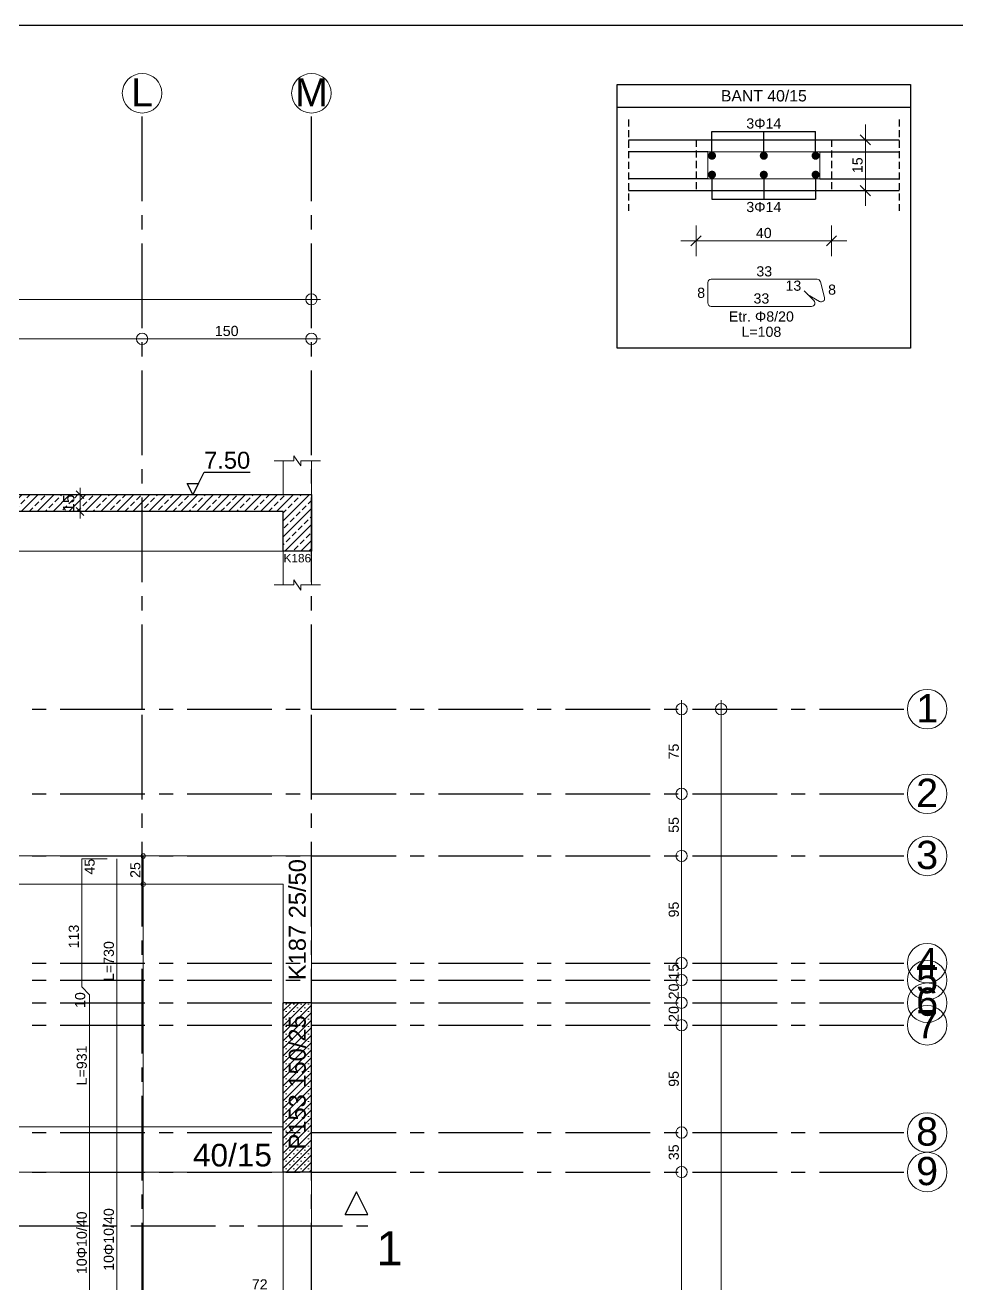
# Model space of a CAD drawing. Header units: millimetres. Extents: x 2232 to 85269, y -3593 to 5869.
# Drawn here: x 53412 to 54237, y 4754 to 5869 of the extents above; entities that cross this region are included whole.
import ezdxf

# ---------------------------------------------------------------- set-up
doc = ezdxf.new("R2010")
doc.units = ezdxf.units.MM
for name, pattern in [('CENTER2', [112.5, 75, -12.5, 12.5, -12.5]), ('DASHDOT2', [12.7, 6.35, -3.175, 0, -3.175]), ('HIDDEN4', [9.375, 6.25, -3.125])]:
    doc.linetypes.add(name, pattern=pattern)
doc.layers.add('aks', color=251, linetype='DASHDOT2', lineweight=35)
for name, color, linetype in [('Donatı Topl. Uzun. Yazısı', 7, 'Continuous'), ('Donatı Uz. Yazısı', 7, 'Continuous'), ('Donatı Yazısı', 7, 'Continuous'), ('Donatı Çizgisi', 7, 'Continuous'), ('Kiriş', 7, 'Continuous'), ('Panel', 7, 'Continuous'), ('Standart', 7, 'Continuous'), ('Ölçülendirme', 7, 'Continuous')]:
    doc.layers.add(name, color=color, linetype=linetype)
doc.styles.add('arial_1_18', font='arial.ttf', dxfattribs={"height": 0.2})
pattern_1 = [(45, (0, 0), (-7.071068, 7.071068), []), (45, (7.071, 0), (-7.071068, 7.071068), [5, -2.5])]

# ---------------------------------------------------------------- blocks, each defined once
blk = doc.blocks.new('IDE382Entity2564')
at = {"layer": 'Standart', "color": 159, "linetype": 'Continuous', "lineweight": -3}
for points in [[(3300, 1902.5), (3290, 1882.5)], [(3290, 1882.5), (3300, 1902.5)], [(3310, 1882.5), (3300, 1902.5)], [(3310, 1882.5), (3300, 1902.5)], [(3290, 1882.5), (3310, 1882.5)], [(3290, 1882.5), (3310, 1882.5)]]:
    blk.add_lwpolyline(points, dxfattribs=at)
at = {"layer": 'Standart', "color": 159, "linetype": 'CENTER2', "lineweight": -3}
blk.add_lwpolyline([(-50, 1872.5), (3310, 1872.5)], dxfattribs=at)
at = {"layer": 'Standart', "color": 250, "linetype": 'Continuous', "lineweight": -3, "style": 'arial_1_18'}
blk.add_text('1', height=30, dxfattribs=at).set_placement((3317.5, 1837.5))
blk = doc.blocks.new('IDE382Entity2565')
at = {"layer": 'Standart', "linetype": 'Continuous', "lineweight": -3}
h = blk.add_hatch(dxfattribs=at)
h.set_pattern_fill('ANSI33', color=171, scale=40, style=0)
h.set_pattern_definition(pattern_1)
h.paths.add_polyline_path([(3235, 2505), (2840, 2505), (2840, 2520), (3235, 2520)])
h = blk.add_hatch(dxfattribs=at)
h.set_pattern_fill('ANSI33', color=171, scale=40, style=0)
h.set_pattern_definition(pattern_1)
h.paths.add_polyline_path([(3260, 2470), (3235, 2470), (3235, 2520), (3260, 2520)])
at = {"layer": 'Standart', "color": 1, "linetype": 'Continuous', "lineweight": 5}
for points in [[(3244.5, 2550), (3244.5, 2554.5)], [(3244.5, 2554.5), (3250.5, 2545.5)], [(3227, 2550), (3244.5, 2550)], [(3250.5, 2545.5), (3250.5, 2550)], [(3250.5, 2550), (3268, 2550)], [(3051, 2520), (3059, 2520)], [(3051.5, 2523.5), (3058.5, 2516.5)], [(3055, 2499), (3055, 2526)], [(3051.5, 2508.5), (3058.5, 2501.5)], [(3051, 2505), (3059, 2505)], [(3244.5, 2440), (3244.5, 2444.5)], [(3244.5, 2444.5), (3250.5, 2435.5)], [(3227, 2440), (3244.5, 2440)], [(3250.5, 2435.5), (3250.5, 2440)], [(3250.5, 2440), (3268, 2440)]]:
    blk.add_lwpolyline(points, dxfattribs=at)
at = {"layer": 'Standart', "color": 163, "linetype": 'Continuous', "lineweight": 5}
for points in [[(3235, 2520), (3235, 2550)], [(3260, 2520), (3260, 2550)], [(2840, 2470), (3235, 2470)], [(3235, 2440), (3235, 2470)], [(3260, 2440), (3260, 2470)]]:
    blk.add_lwpolyline(points, dxfattribs=at)
at = {"layer": 'Standart', "color": 253, "linetype": 'Continuous', "lineweight": -3}
for points in [[(3160, 2530), (3165, 2540)], [(3165, 2540), (3205.8, 2540)], [(3155, 2520), (3150, 2530)], [(3150, 2530), (3160, 2530)], [(3160, 2530), (3155, 2520)], [(3155, 2520), (3155, 2520)]]:
    blk.add_lwpolyline(points, dxfattribs=at)
at = {"layer": 'Standart', "color": 159, "linetype": 'Continuous', "lineweight": -3}
for points in [[(2840, 2520), (3235, 2520)], [(3235, 2520), (3260, 2520)], [(3260, 2520), (3260, 2470)], [(3235, 2505), (2840, 2505)], [(3235, 2470), (3235, 2505)], [(3260, 2470), (3235, 2470)]]:
    blk.add_lwpolyline(points, dxfattribs=at)
at = {"layer": 'Standart', "color": 253, "linetype": 'Continuous', "lineweight": -3, "style": 'arial_1_18'}
blk.add_text('7.50', height=15, dxfattribs=at).set_placement((3165, 2543))
at = {"layer": 'Standart', "color": 1, "linetype": 'Continuous', "lineweight": 5, "style": 'arial_1_18'}
blk.add_text('15', height=10, rotation=90, dxfattribs=at).set_placement((3050, 2504.7))
at = {"layer": 'Standart', "color": 250, "linetype": 'Continuous', "lineweight": 5, "style": 'arial_1_18'}
blk.add_text('K186', height=7.5, dxfattribs=at).set_placement((3235.3, 2460))
blk = doc.blocks.new('IDE382Entity2714')
at = {"layer": 'Kiriş', "color": 4, "linetype": 'Continuous', "lineweight": 5}
blk.add_lwpolyline([(3260, 1615), (3260, 1920)], dxfattribs=at)
blk = doc.blocks.new('IDE382Entity2715')
at = {"layer": 'Kiriş', "color": 4, "linetype": 'Continuous', "lineweight": 5}
blk.add_lwpolyline([(3235, 1615), (3235, 1920)], dxfattribs=at)
blk = doc.blocks.new('IDE382Entity2859')
at = {"layer": 'Kiriş', "color": 4, "linetype": 'Continuous', "lineweight": 5}
blk.add_lwpolyline([(2840, 2175), (3235, 2175)], dxfattribs=at)
blk = doc.blocks.new('IDE382Entity2860')
at = {"layer": 'Kiriş', "color": 4, "linetype": 'Continuous', "lineweight": 5}
blk.add_lwpolyline([(2840, 2200), (3260, 2200)], dxfattribs=at)
blk = doc.blocks.new('IDE382Entity2901')
at = {"layer": 'Kiriş', "color": 4, "linetype": 'Continuous', "lineweight": 5}
blk.add_lwpolyline([(3260, 2070), (3260, 2200)], dxfattribs=at)
blk = doc.blocks.new('IDE382Entity2902')
at = {"layer": 'Kiriş', "color": 4, "linetype": 'Continuous', "lineweight": 5}
blk.add_lwpolyline([(3235, 2070), (3235, 2175)], dxfattribs=at)
blk = doc.blocks.new('IDE382Entity2903')
at = {"layer": 'Kiriş', "color": 159, "linetype": 'Continuous', "lineweight": 5, "style": 'arial_1_18'}
blk.add_text('K187 25/50', height=15, rotation=90, dxfattribs=at).set_placement((3255, 2090))
blk = doc.blocks.new('IDE382Entity3001')
at = {"layer": 'Panel', "linetype": 'Continuous', "lineweight": 5}
h = blk.add_hatch(dxfattribs=at)
h.set_pattern_fill('SACNCR', color=163, scale=50, style=0)
h.set_pattern_definition([(45, (0, 0), (-3.314563, 3.314563), []), (45, (3.3146, 0), (-3.314563, 3.314563), [0, -4.6875])])
h.paths.add_polyline_path([(3235, 1920), (3235, 2070), (3260, 2070), (3260, 1920)])
blk = doc.blocks.new('IDE382Entity3002')
at = {"layer": 'Panel', "color": 164, "linetype": 'Continuous', "lineweight": -3}
blk.add_lwpolyline([(3260, 1920), (3235, 1920)], dxfattribs=at)
blk = doc.blocks.new('IDE382Entity3003')
at = {"layer": 'Panel', "color": 164, "linetype": 'Continuous', "lineweight": -3}
blk.add_lwpolyline([(3260, 1920), (3260, 2070)], dxfattribs=at)
blk = doc.blocks.new('IDE382Entity3004')
at = {"layer": 'Panel', "color": 164, "linetype": 'Continuous', "lineweight": -3}
blk.add_lwpolyline([(3260, 2070), (3235, 2070)], dxfattribs=at)
blk = doc.blocks.new('IDE382Entity3005')
at = {"layer": 'Panel', "color": 164, "linetype": 'Continuous', "lineweight": -3}
blk.add_lwpolyline([(3235, 1920), (3235, 2070)], dxfattribs=at)
blk = doc.blocks.new('IDE382Entity3006')
at = {"layer": 'Panel', "color": 159, "linetype": 'Continuous', "lineweight": -3, "style": 'arial_1_18'}
blk.add_text('P153 150/25', height=15, rotation=90, dxfattribs=at).set_placement((3255, 1940))
blk = doc.blocks.new('IDE382Entity3153')
at = {"layer": 'aks', "color": 251, "linetype": 'CENTER2', "lineweight": -3}
blk.add_lwpolyline([(3260, 2330), (3788, 2330)], dxfattribs=at)
blk = doc.blocks.new('IDE382Entity3154')
at = {"layer": 'aks', "color": 251, "linetype": 'CENTER2', "lineweight": -3}
blk.add_lwpolyline([(0, 2330), (3260, 2330)], dxfattribs=at)
blk = doc.blocks.new('IDE382Entity3157')
at = {"layer": 'aks', "color": 30, "linetype": 'Continuous', "lineweight": 5}
blk.add_circle((3805.5, 2330), 17.5, dxfattribs=at)
blk = doc.blocks.new('IDE382Entity3158')
at = {"layer": 'aks', "color": 1, "linetype": 'Continuous', "lineweight": 5, "style": 'arial_1_18'}
blk.add_text('1', height=25, dxfattribs=at).set_placement((3795.8, 2318.4))
blk = doc.blocks.new('IDE382Entity3160')
at = {"layer": 'aks', "color": 251, "linetype": 'CENTER2', "lineweight": -3}
blk.add_lwpolyline([(3260, 2255), (3788, 2255)], dxfattribs=at)
blk = doc.blocks.new('IDE382Entity3161')
at = {"layer": 'aks', "color": 251, "linetype": 'CENTER2', "lineweight": -3}
blk.add_lwpolyline([(0, 2255), (3260, 2255)], dxfattribs=at)
blk = doc.blocks.new('IDE382Entity3164')
at = {"layer": 'aks', "color": 30, "linetype": 'Continuous', "lineweight": 5}
blk.add_circle((3805.5, 2255), 17.5, dxfattribs=at)
blk = doc.blocks.new('IDE382Entity3165')
at = {"layer": 'aks', "color": 1, "linetype": 'Continuous', "lineweight": 5, "style": 'arial_1_18'}
blk.add_text('2', height=25, dxfattribs=at).set_placement((3795.8, 2243.4))
blk = doc.blocks.new('IDE382Entity3167')
at = {"layer": 'aks', "color": 251, "linetype": 'CENTER2', "lineweight": -3}
blk.add_lwpolyline([(3260, 2200), (3788, 2200)], dxfattribs=at)
blk = doc.blocks.new('IDE382Entity3168')
at = {"layer": 'aks', "color": 251, "linetype": 'CENTER2', "lineweight": -3}
blk.add_lwpolyline([(0, 2200), (3260, 2200)], dxfattribs=at)
blk = doc.blocks.new('IDE382Entity3171')
at = {"layer": 'aks', "color": 30, "linetype": 'Continuous', "lineweight": 5}
blk.add_circle((3805.5, 2200), 17.5, dxfattribs=at)
blk = doc.blocks.new('IDE382Entity3172')
at = {"layer": 'aks', "color": 1, "linetype": 'Continuous', "lineweight": 5, "style": 'arial_1_18'}
blk.add_text('3', height=25, dxfattribs=at).set_placement((3795.8, 2188.4))
blk = doc.blocks.new('IDE382Entity3174')
at = {"layer": 'aks', "color": 251, "linetype": 'CENTER2', "lineweight": -3}
blk.add_lwpolyline([(3260, 2050), (3788, 2050)], dxfattribs=at)
blk = doc.blocks.new('IDE382Entity3175')
at = {"layer": 'aks', "color": 251, "linetype": 'CENTER2', "lineweight": -3}
blk.add_lwpolyline([(0, 2050), (3260, 2050)], dxfattribs=at)
blk = doc.blocks.new('IDE382Entity3178')
at = {"layer": 'aks', "color": 30, "linetype": 'Continuous', "lineweight": 5}
blk.add_circle((3805.5, 2050), 17.5, dxfattribs=at)
blk = doc.blocks.new('IDE382Entity3179')
at = {"layer": 'aks', "color": 1, "linetype": 'Continuous', "lineweight": 5, "style": 'arial_1_18'}
blk.add_text('7', height=25, dxfattribs=at).set_placement((3795.8, 2038.4))
blk = doc.blocks.new('IDE382Entity3181')
at = {"layer": 'aks', "color": 251, "linetype": 'CENTER2', "lineweight": -3}
blk.add_lwpolyline([(3260, 2105), (3788, 2105)], dxfattribs=at)
blk = doc.blocks.new('IDE382Entity3182')
at = {"layer": 'aks', "color": 251, "linetype": 'CENTER2', "lineweight": -3}
blk.add_lwpolyline([(0, 2105), (3260, 2105)], dxfattribs=at)
blk = doc.blocks.new('IDE382Entity3185')
at = {"layer": 'aks', "color": 30, "linetype": 'Continuous', "lineweight": 5}
blk.add_circle((3805.5, 2105), 17.5, dxfattribs=at)
blk = doc.blocks.new('IDE382Entity3186')
at = {"layer": 'aks', "color": 1, "linetype": 'Continuous', "lineweight": 5, "style": 'arial_1_18'}
blk.add_text('4', height=25, dxfattribs=at).set_placement((3795.8, 2093.4))
blk = doc.blocks.new('IDE382Entity3188')
at = {"layer": 'aks', "color": 251, "linetype": 'CENTER2', "lineweight": -3}
blk.add_lwpolyline([(3260, 1955), (3788, 1955)], dxfattribs=at)
blk = doc.blocks.new('IDE382Entity3189')
at = {"layer": 'aks', "color": 251, "linetype": 'CENTER2', "lineweight": -3}
blk.add_lwpolyline([(0, 1955), (3260, 1955)], dxfattribs=at)
blk = doc.blocks.new('IDE382Entity3192')
at = {"layer": 'aks', "color": 30, "linetype": 'Continuous', "lineweight": 5}
blk.add_circle((3805.5, 1955), 17.5, dxfattribs=at)
blk = doc.blocks.new('IDE382Entity3193')
at = {"layer": 'aks', "color": 1, "linetype": 'Continuous', "lineweight": 5, "style": 'arial_1_18'}
blk.add_text('8', height=25, dxfattribs=at).set_placement((3795.8, 1943.4))
blk = doc.blocks.new('IDE382Entity3195')
at = {"layer": 'aks', "color": 251, "linetype": 'CENTER2', "lineweight": -3}
blk.add_lwpolyline([(3260, 2090), (3788, 2090)], dxfattribs=at)
blk = doc.blocks.new('IDE382Entity3196')
at = {"layer": 'aks', "color": 251, "linetype": 'CENTER2', "lineweight": -3}
blk.add_lwpolyline([(0, 2090), (3260, 2090)], dxfattribs=at)
blk = doc.blocks.new('IDE382Entity3199')
at = {"layer": 'aks', "color": 30, "linetype": 'Continuous', "lineweight": 5}
blk.add_circle((3805.5, 2090), 17.5, dxfattribs=at)
blk = doc.blocks.new('IDE382Entity3200')
at = {"layer": 'aks', "color": 1, "linetype": 'Continuous', "lineweight": 5, "style": 'arial_1_18'}
blk.add_text('5', height=25, dxfattribs=at).set_placement((3795.8, 2078.4))
blk = doc.blocks.new('IDE382Entity3202')
at = {"layer": 'aks', "color": 251, "linetype": 'CENTER2', "lineweight": -3}
blk.add_lwpolyline([(3260, 2070), (3788, 2070)], dxfattribs=at)
blk = doc.blocks.new('IDE382Entity3203')
at = {"layer": 'aks', "color": 251, "linetype": 'CENTER2', "lineweight": -3}
blk.add_lwpolyline([(0, 2070), (3260, 2070)], dxfattribs=at)
blk = doc.blocks.new('IDE382Entity3206')
at = {"layer": 'aks', "color": 30, "linetype": 'Continuous', "lineweight": 5}
blk.add_circle((3805.5, 2070), 17.5, dxfattribs=at)
blk = doc.blocks.new('IDE382Entity3207')
at = {"layer": 'aks', "color": 1, "linetype": 'Continuous', "lineweight": 5, "style": 'arial_1_18'}
blk.add_text('6', height=25, dxfattribs=at).set_placement((3795.8, 2058.4))
blk = doc.blocks.new('IDE382Entity3209')
at = {"layer": 'aks', "color": 251, "linetype": 'CENTER2', "lineweight": -3}
blk.add_lwpolyline([(3260, 1920), (3788, 1920)], dxfattribs=at)
blk = doc.blocks.new('IDE382Entity3210')
at = {"layer": 'aks', "color": 251, "linetype": 'CENTER2', "lineweight": -3}
blk.add_lwpolyline([(0, 1920), (3260, 1920)], dxfattribs=at)
blk = doc.blocks.new('IDE382Entity3213')
at = {"layer": 'aks', "color": 30, "linetype": 'Continuous', "lineweight": 5}
blk.add_circle((3805.5, 1920), 17.5, dxfattribs=at)
blk = doc.blocks.new('IDE382Entity3214')
at = {"layer": 'aks', "color": 1, "linetype": 'Continuous', "lineweight": 5, "style": 'arial_1_18'}
blk.add_text('9', height=25, dxfattribs=at).set_placement((3795.8, 1908.4))
blk = doc.blocks.new('IDE382Entity3461')
at = {"layer": 'aks', "color": 251, "linetype": 'CENTER2', "lineweight": -3}
blk.add_lwpolyline([(3260, 2330), (3260, 2858)], dxfattribs=at)
blk = doc.blocks.new('IDE382Entity3462')
at = {"layer": 'aks', "color": 251, "linetype": 'CENTER2', "lineweight": -3}
blk.add_lwpolyline([(3260, 0), (3260, 2330)], dxfattribs=at)
blk = doc.blocks.new('IDE382Entity3465')
at = {"layer": 'aks', "color": 30, "linetype": 'Continuous', "lineweight": 5}
blk.add_circle((3260, 2875.5), 17.5, dxfattribs=at)
blk = doc.blocks.new('IDE382Entity3466')
at = {"layer": 'aks', "color": 1, "linetype": 'Continuous', "lineweight": 5, "style": 'arial_1_18'}
blk.add_text('M', height=25, dxfattribs=at).set_placement((3245.5, 2863.9))
blk = doc.blocks.new('IDE382Entity3468')
at = {"layer": 'aks', "color": 251, "linetype": 'CENTER2', "lineweight": -3}
blk.add_lwpolyline([(3110, 2330), (3110, 2858)], dxfattribs=at)
blk = doc.blocks.new('IDE382Entity3469')
at = {"layer": 'aks', "color": 251, "linetype": 'CENTER2', "lineweight": -3}
blk.add_lwpolyline([(3110, 0), (3110, 2330)], dxfattribs=at)
blk = doc.blocks.new('IDE382Entity3472')
at = {"layer": 'aks', "color": 30, "linetype": 'Continuous', "lineweight": 5}
blk.add_circle((3110, 2875.5), 17.5, dxfattribs=at)
blk = doc.blocks.new('IDE382Entity3473')
at = {"layer": 'aks', "color": 1, "linetype": 'Continuous', "lineweight": 5, "style": 'arial_1_18'}
blk.add_text('L', height=25, dxfattribs=at).set_placement((3100.3, 2863.9))
blk = doc.blocks.new('IDE382Entity3520')
at = {"layer": 'Kiriş', "color": 231, "linetype": 'Continuous', "lineweight": 5}
blk.add_lwpolyline([(2840, 1960), (3235, 1960)], dxfattribs=at)
blk = doc.blocks.new('IDE382Entity3522')
at = {"layer": 'Kiriş', "color": 231, "linetype": 'Continuous', "lineweight": 5}
blk.add_lwpolyline([(2840, 1920), (3235, 1920)], dxfattribs=at)
blk = doc.blocks.new('IDE382Entity3523')
at = {"layer": 'Kiriş', "color": 231, "linetype": 'Continuous', "lineweight": 5}
blk.add_lwpolyline([(3235, 1920), (3260, 1920)], dxfattribs=at)
blk = doc.blocks.new('IDE382Entity3526')
at = {"layer": 'Kiriş', "color": 231, "linetype": 'Continuous', "lineweight": 5}
blk.add_lwpolyline([(3260, 1920), (3260, 1960)], dxfattribs=at)
blk = doc.blocks.new('IDE382Entity3528')
at = {"layer": 'Kiriş', "color": 166, "linetype": 'Continuous', "lineweight": 5, "style": 'arial_1_18'}
blk.add_text('40/15', height=20, dxfattribs=at).set_placement((3155.1, 1925))
blk = doc.blocks.new('IDE382Entity3844')
at = {"layer": 'Ölçülendirme', "color": 1, "linetype": 'Continuous', "lineweight": 5}
for points in [[(-8, 2693), (3268, 2693)], [(-8, 2658), (3268, 2658)]]:
    blk.add_lwpolyline(points, dxfattribs=at)
for centre in [(3260, 2693), (3110, 2658), (3260, 2658)]:
    blk.add_circle(centre, 5, dxfattribs=at)
at = {"layer": 'Ölçülendirme', "color": 1, "linetype": 'Continuous', "lineweight": 5, "style": 'arial_1_18'}
blk.add_text('150', height=9, dxfattribs=at).set_placement((3174.5, 2660.5))
blk = doc.blocks.new('IDE382Entity3845')
at = {"layer": 'Ölçülendirme', "color": 1, "linetype": 'Continuous', "lineweight": 5}
for points in [[(3588, -8), (3588, 2338)], [(3623, -8), (3623, 2338)]]:
    blk.add_lwpolyline(points, dxfattribs=at)
for centre in [(3588, 2330), (3623, 2330), (3588, 2255), (3588, 2200), (3588, 2105), (3588, 2090), (3588, 2070), (3588, 2050), (3588, 1955), (3588, 1920)]:
    blk.add_circle(centre, 5, dxfattribs=at)
at = {"layer": 'Ölçülendirme', "color": 1, "linetype": 'Continuous', "lineweight": 5, "style": 'arial_1_18'}
for s, p in [('75', (3585.5, 2285.5)), ('55', (3585.5, 2220.5)), ('95', (3585.5, 2145.5)), ('15', (3585.5, 2090.5)), ('20', (3585.5, 2073)), ('20', (3585.5, 2053)), ('95', (3585.5, 1995.5)), ('35', (3585.5, 1930.5))]:
    blk.add_text(s, height=9, rotation=90, dxfattribs=at).set_placement(p)
blk = doc.blocks.new('IDE382Entity3851')
at = {"layer": 'Standart', "linetype": 'Continuous', "lineweight": 5}
h = blk.add_hatch(color=1, dxfattribs=at)
edge = h.paths.add_edge_path(flags=0)
edge.add_arc((4002.1, 2486.9), 3.6, 0, 360)
h = blk.add_hatch(color=1, dxfattribs=at)
edge = h.paths.add_edge_path(flags=0)
edge.add_arc((4048, 2486.9), 3.6, 0, 360)
h = blk.add_hatch(color=1, dxfattribs=at)
edge = h.paths.add_edge_path(flags=0)
edge.add_arc((4093.9, 2486.9), 3.6, 0, 360)
h = blk.add_hatch(color=1, dxfattribs=at)
edge = h.paths.add_edge_path(flags=0)
edge.add_arc((4002.1, 2470.1), 3.6, 0, 360)
h = blk.add_hatch(color=1, dxfattribs=at)
edge = h.paths.add_edge_path(flags=0)
edge.add_arc((4048, 2470.1), 3.6, 0, 360)
h = blk.add_hatch(color=1, dxfattribs=at)
edge = h.paths.add_edge_path(flags=0)
edge.add_arc((4093.9, 2470.1), 3.6, 0, 360)
at = {"layer": 'Standart', "color": 254, "linetype": 'Continuous', "lineweight": -3}
for points in [[(3918, 2530), (3918, 2550)], [(3918, 2550), (4178, 2550)], [(4178, 2550), (4178, 2530)], [(3918, 2316.5), (3918, 2530)], [(3918, 2530), (4178, 2530)], [(4178, 2530), (4178, 2316.5)], [(4002.1, 2490.5), (4002.1, 2508.5)], [(4002.1, 2508.5), (4093.9, 2508.5)], [(4048, 2490.5), (4048, 2508.5)], [(4093.9, 2490.5), (4093.9, 2508.5)], [(3928, 2501), (4168, 2501)], [(3998.5, 2490.5), (3928, 2490.5)], [(4097.5, 2490.5), (4168, 2490.5)], [(3998.5, 2466.5), (3928, 2466.5)], [(4002.1, 2466.5), (4002.1, 2448.5)], [(4048, 2466.5), (4048, 2448.5)], [(4093.9, 2466.5), (4093.9, 2448.5)], [(4097.5, 2466.5), (4168, 2466.5)], [(3928, 2456), (4168, 2456)], [(4002.1, 2448.5), (4093.9, 2448.5)], [(4178, 2316.5), (3918, 2316.5)]]:
    blk.add_lwpolyline(points, dxfattribs=at)
at = {"layer": 'Standart', "color": 254, "linetype": 'HIDDEN4', "lineweight": -3}
for points in [[(3928, 2519), (3928, 2438)], [(4168, 2519), (4168, 2438)], [(3988, 2501), (3988, 2456)], [(4108, 2501), (4108, 2456)]]:
    blk.add_lwpolyline(points, dxfattribs=at)
at = {"layer": 'Standart', "color": 1, "linetype": 'Continuous', "lineweight": 5}
for points in [[(3998.5, 2490.5), (4097.5, 2490.5)], [(3998.5, 2466.5), (3998.5, 2490.5)], [(4097.5, 2490.5), (4097.5, 2466.5)], [(4097.5, 2466.5), (3998.5, 2466.5)], [(4095.2, 2377.5), (4001.5, 2377.5)], [(4101.8, 2361.3), (4098.1, 2375.3)], [(3998.5, 2374.5), (3998.5, 2356.5)], [(4092.4, 2358.6), (4083.7, 2367.3)], [(4086.8, 2364.1), (4097.4, 2357.9)], [(4001.5, 2353.5), (4090.3, 2353.5)]]:
    blk.add_lwpolyline(points, dxfattribs=at)
for centre, start, end in [((4001.5, 2374.5), 90, 180), ((4095.2, 2374.5), 15, 90), ((4001.5, 2356.5), 180, 270), ((4090.3, 2356.5), 270, 45), ((4098.9, 2360.5), 240, 15)]:
    blk.add_arc(centre, 3, start, end, dxfattribs=at)
at = {"layer": 'Ölçülendirme', "color": 1, "linetype": 'Continuous', "lineweight": 5}
for points in [[(4138, 2514.5), (4138, 2442.5)], [(4133.5, 2505.5), (4142.5, 2496.5)], [(4133.5, 2460.5), (4142.5, 2451.5)], [(3988, 2425), (3988, 2398)], [(4108, 2425), (4108, 2398)], [(3974.5, 2411.5), (4121.5, 2411.5)], [(3992.5, 2416), (3983.5, 2407)], [(4112.5, 2416), (4103.5, 2407)]]:
    blk.add_lwpolyline(points, dxfattribs=at)
at = {"layer": 'Donatı Topl. Uzun. Yazısı', "color": 1, "linetype": 'Continuous', "lineweight": 5, "style": 'arial_1_18'}
blk.add_text('L=108', height=9, dxfattribs=at).set_placement((4028.2, 2326.5))
at = {"layer": 'Donatı Yazısı', "color": 5, "linetype": 'Continuous', "lineweight": 5, "style": 'arial_1_18'}
for s, p in [('3Φ14', (4032.5, 2511)), ('3Φ14', (4032.5, 2437)), ('Etr. Φ8/20', (4017.1, 2340))]:
    blk.add_text(s, height=9, dxfattribs=at).set_placement(p)
at = {"layer": 'Donatı Yazısı', "color": 1, "linetype": 'Continuous', "lineweight": 5, "style": 'arial_1_18'}
for s, p in [('33', (4041.4, 2380)), ('13', (4067.2, 2367.3)), ('8', (3989, 2361)), ('33', (4038.9, 2356)), ('8', (4105, 2363.8))]:
    blk.add_text(s, height=9, dxfattribs=at).set_placement(p)
at = {"layer": 'Standart', "color": 1, "linetype": 'Continuous', "lineweight": -3, "style": 'arial_1_18'}
blk.add_text('BANT 40/15', height=10, dxfattribs=at).set_placement((4010, 2535))
at = {"layer": 'Ölçülendirme', "color": 1, "linetype": 'Continuous', "lineweight": 5, "style": 'arial_1_18'}
blk.add_text('15', height=9, rotation=90, dxfattribs=at).set_placement((4135.5, 2471.5))
blk.add_text('40', height=9, dxfattribs=at).set_placement((4041, 2414))
blk = doc.blocks.new('IDE382Entity3859')
at = {"layer": 'Donatı Çizgisi', "color": 5, "linetype": 'Continuous', "lineweight": 5}
for points in [[(3056.5, 2084.1), (3056.5, 2197.5)], [(3056.5, 2197.5), (3079, 2197.5)], [(3087.5, 1467.5), (3087.5, 2197.5)], [(3063.5, 2077.1), (3056.5, 2084.1)], [(3063.5, 1627), (3063.5, 2077.1)]]:
    blk.add_lwpolyline(points, dxfattribs=at)
at = {"layer": 'Donatı Topl. Uzun. Yazısı', "color": 1, "linetype": 'Continuous', "lineweight": 5, "style": 'arial_1_18'}
for s, p in [('L=730', (3085, 2089.2)), ('L=931', (3061, 1996.8))]:
    blk.add_text(s, height=9, rotation=90, dxfattribs=at).set_placement(p)
at = {"layer": 'Donatı Uz. Yazısı', "color": 5, "linetype": 'Continuous', "lineweight": 5, "style": 'arial_1_18'}
for s, p in [('45', (3068, 2183.5)), ('113', (3054, 2118.1)), ('10', (3059.6, 2065.3))]:
    blk.add_text(s, height=9, rotation=90, dxfattribs=at).set_placement(p)
blk.add_text('72', height=9, dxfattribs=at).set_placement((3207.2, 1816))
at = {"layer": 'Donatı Yazısı', "color": 5, "linetype": 'Continuous', "lineweight": 5, "style": 'arial_1_18'}
for p in [(3061, 1829.6), (3085, 1832.5)]:
    blk.add_text('10Φ10/40', height=9, rotation=90, dxfattribs=at).set_placement(p)
blk = doc.blocks.new('IDE382Entity3860')
at = {"layer": 'Ölçülendirme', "color": 1, "linetype": 'Continuous', "lineweight": 5}
blk.add_lwpolyline([(3111, 1465), (3111, 2200)], dxfattribs=at)
for centre in [(3111, 2200), (3111, 2175)]:
    blk.add_circle(centre, 2, dxfattribs=at)
at = {"layer": 'Ölçülendirme', "color": 1, "linetype": 'Continuous', "lineweight": 5, "style": 'arial_1_18'}
blk.add_text('25', height=9, rotation=90, dxfattribs=at).set_placement((3108.5, 2180.5))

msp = doc.modelspace()

# ---------------------------------------------------------------- linework, layer by layer
msp.add_line((3332.4, 5868.7), (79990.7, 5868.7))

# ---------------------------------------------------------------- block references
at = {"layer": 'aks'}
for name in ['IDE382Entity3472', 'IDE382Entity3473', 'IDE382Entity3465', 'IDE382Entity3466', 'IDE382Entity3468', 'IDE382Entity3461', 'IDE382Entity3157', 'IDE382Entity3158', 'IDE382Entity3154', 'IDE382Entity3469', 'IDE382Entity3153', 'IDE382Entity3462', 'IDE382Entity3164', 'IDE382Entity3165', 'IDE382Entity3161', 'IDE382Entity3160', 'IDE382Entity3171', 'IDE382Entity3172', 'IDE382Entity3168', 'IDE382Entity3167', 'IDE382Entity3185', 'IDE382Entity3186', 'IDE382Entity3199', 'IDE382Entity3182', 'IDE382Entity3181', 'IDE382Entity3200', 'IDE382Entity3196', 'IDE382Entity3195', 'IDE382Entity3206', 'IDE382Entity3207', 'IDE382Entity3203', 'IDE382Entity3202', 'IDE382Entity3178', 'IDE382Entity3179', 'IDE382Entity3175', 'IDE382Entity3174', 'IDE382Entity3192', 'IDE382Entity3193', 'IDE382Entity3189', 'IDE382Entity3188', 'IDE382Entity3213', 'IDE382Entity3214', 'IDE382Entity3210', 'IDE382Entity3209']:
    msp.add_blockref(name, (50405.2, 2932.9), dxfattribs=at)
at = {"layer": 'Kiriş'}
for name in ['IDE382Entity2860', 'IDE382Entity2903', 'IDE382Entity2901', 'IDE382Entity2859', 'IDE382Entity2902', 'IDE382Entity3520', 'IDE382Entity3526', 'IDE382Entity3528', 'IDE382Entity3522', 'IDE382Entity2715', 'IDE382Entity3523', 'IDE382Entity2714']:
    msp.add_blockref(name, (50405.2, 2932.9), dxfattribs=at)
at = {"layer": 'Panel'}
for name in ['IDE382Entity3001', 'IDE382Entity3004', 'IDE382Entity3005', 'IDE382Entity3003', 'IDE382Entity3006', 'IDE382Entity3002']:
    msp.add_blockref(name, (50405.2, 2932.9), dxfattribs=at)
at = {"layer": 'Standart'}
for name, p in [('IDE382Entity3851', (50018, 3266.2)), ('IDE382Entity3844', (50405.2, 2932.9)), ('IDE382Entity2565', (50405.2, 2932.9)), ('IDE382Entity3860', (50405.2, 2932.9)), ('IDE382Entity3845', (50405.2, 2932.9)), ('IDE382Entity3859', (50405.2, 2932.9)), ('IDE382Entity2564', (50405.2, 2932.9))]:
    msp.add_blockref(name, p, dxfattribs=at)

doc.saveas('drawing.dxf')
